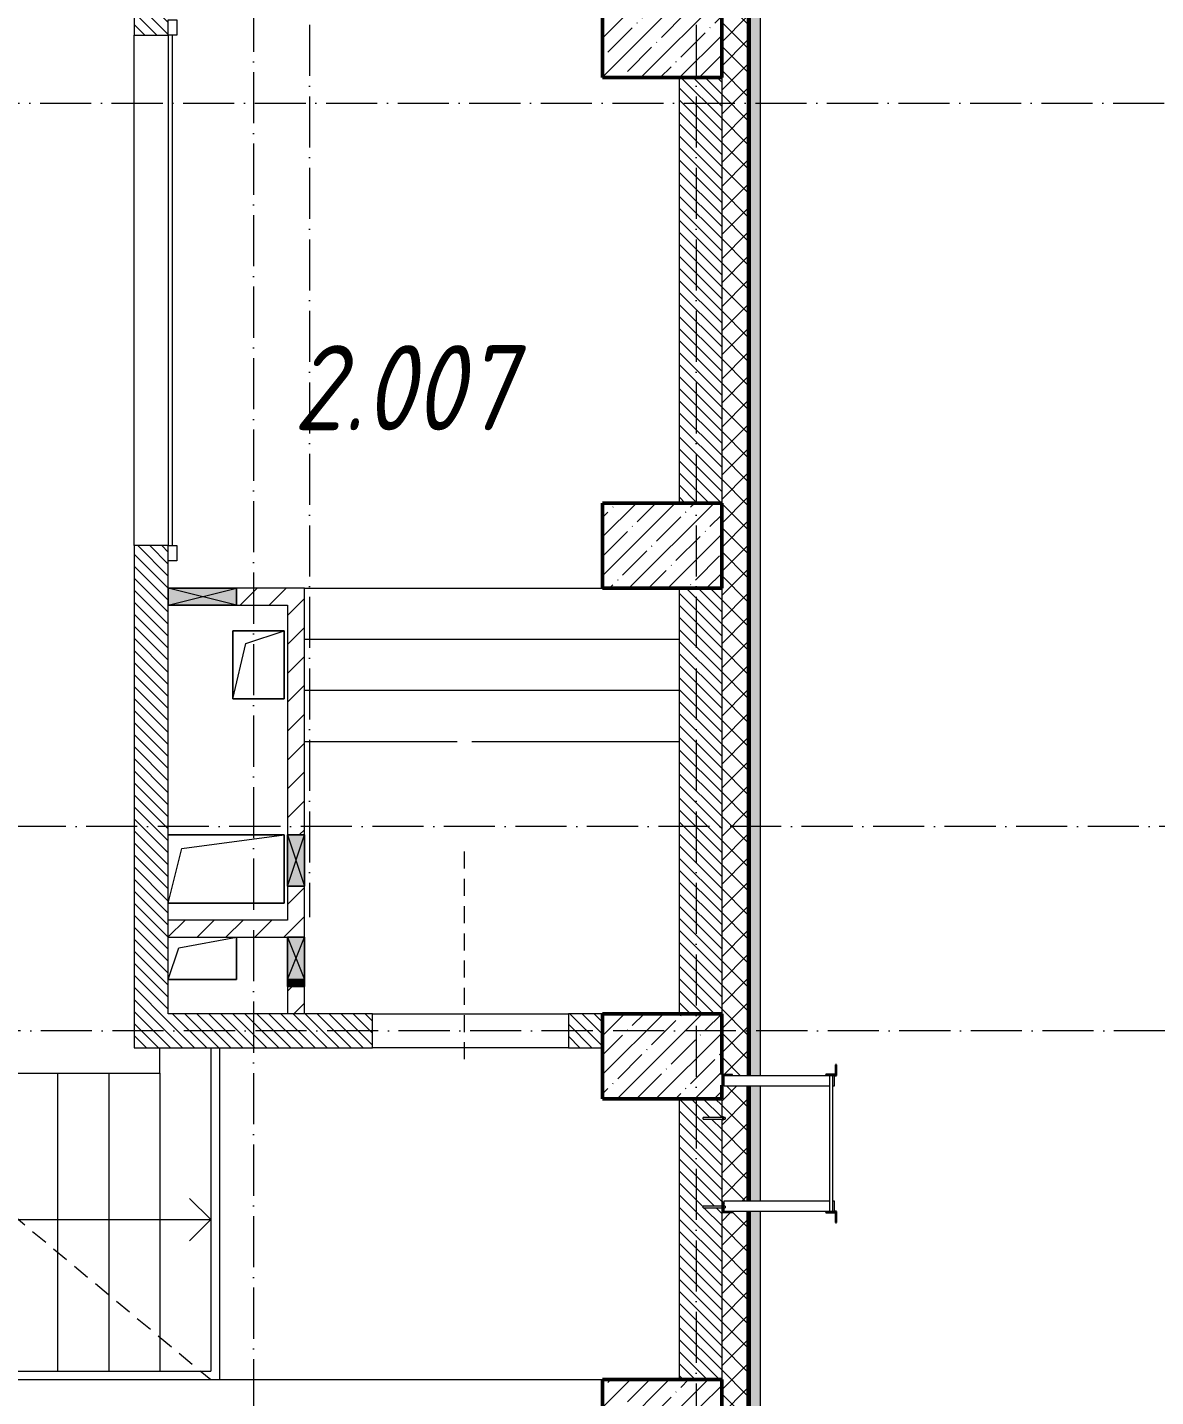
# Model space of a CAD drawing. Header units: millimetres. Extents: x -213536 to 1564669, y 70501 to 942238.
# Drawn here: x 563905 to 570531, y 645975 to 654020 of the extents above; entities that cross this region are included whole.
import ezdxf

# ---------------------------------------------------------------- set-up
doc = ezdxf.new("R2010")
doc.units = ezdxf.units.MM
doc.linetypes.add('200_ШТРИХ_ш1п0_6_', pattern=[160, 100, -60])
doc.linetypes.add('50_200_ШТРИХ_1Т_ш5_п1_п1_', pattern=[700, 500, -100, 0, -100])
for name, color, linetype, lineweight in [('3.1) ЖБ окна 1.2 м', 102, 'Continuous', 30), ('A-DETL-____-OTLN-3', 7, '200_ШТРИХ_ш1п0_6_', 9), ('A-DETL-GENF-OTLN', 7, 'Continuous', 9), ('A-DOOR-____-MCUT', 7, 'Continuous', 13), ('A-DOOR-____-OTLN', 7, 'Continuous', 9), ('A-FLOR-____-OTLN', 7, 'Continuous', 9), ('A-GENM-____-MCUT', 7, 'Continuous', 25), ('A-GENM-____-OTLN', 7, 'Continuous', 9), ('A-GLAZ-____-OTLN', 7, 'Continuous', 9), ('A-WALL-____-MCUT', 7, 'Continuous', 13), ('A-WALL-____-MCUT-1', 7, 'Continuous', 9), ('A-WALL-____-PATT-1', 7, 'Continuous', 9), ('A-WALL-FNSH-MCUT-1', 7, 'Continuous', 9), ('E-ELEC-EQPM-OTLN', 7, 'Continuous', 9), ('I-WALL-____-OTLN', 7, 'Continuous', 9), ('S-COLS-____-MCUT', 7, 'Continuous', 50), ('S-COLS-____-OTLN', 7, 'Continuous', 9), ('S-GRID-____-OTLN-1', 7, '50_200_ШТРИХ_1Т_ш5_п1_п1_', 9), ('S-STRS-____-OTLN-1', 7, 'Continuous', 9), ('Марки помещений', 7, 'Continuous', 9)]:
    doc.layers.add(name, color=color, linetype=linetype, lineweight=lineweight)
for name, color, linetype, lineweight, true_color in [('A-DETL-GENF-OTLN-3', 9, 'Continuous', 9, 0x808080), ('A-DETL-GENF-OTLN-4', 9, '200_ШТРИХ_ш1п0_6_', 9, 0x808080), ('A-GLAZ-____-OTLN-1', 7, 'Continuous', 9, 0xc0c0c0)]:
    doc.layers.add(name, color=color, linetype=linetype, lineweight=lineweight, true_color=true_color)
doc.styles.add('ISOCPEUR_I_2', font='isocpeui.ttf', dxfattribs={"width": 0.85, "height": 2.3})
pattern_1 = [(135, (544282.637, 571544.04), (-35.35534, -35.35534), [])]
pattern_2 = [(45, (544282.64, 571544.04), (-84.85281, 84.85281), [])]

# ---------------------------------------------------------------- blocks, each defined once
blk = doc.blocks.new('BSC_Колонна _Прямоугольная - 500х700-25279857-АР1_План отверстий 2 этажа в осях 1-64_Ю-ЯЯ')
at = {"layer": 'S-COLS-____-OTLN'}
h = blk.add_hatch(dxfattribs=at)
h.set_pattern_fill('FP_17', color=256, style=0, pattern_type=2)
h.set_pattern_definition([(315, (-76431.04, 23350), (114.04925, 114.04925), []), (315, (-76431.04, 23235.95), (114.04925, 114.04925), [201.613, -40.323, 3.353, -36.97])])
h.paths.add_polyline_path([(-250, -54.2), (-250, -350), (250, -350), (250, 350), (-250, 350)], flags=0)
at = {"layer": 'S-COLS-____-MCUT'}
for p, q in [((250, 350), (-250, 350)), ((-250, 350), (-250, -350)), ((250, -350), (250, 350)), ((-250, -350), (-170, -350)), ((-107, -350), (250, -350))]:
    blk.add_line(p, q, dxfattribs=at)
blk = doc.blocks.new('BSC_Колонна _Прямоугольная - 500х700-25976089-АР1_План отверстий 2 этажа в осях 1-64_Ю-ЯЯ')
at = {"layer": 'S-COLS-____-OTLN'}
h = blk.add_hatch(dxfattribs=at)
h.set_pattern_fill('FP_78', color=256, style=0, pattern_type=2)
h.set_pattern_definition([(315, (-74281.04, 23350), (114.04925, 114.04925), []), (315, (-74281.04, 23235.95), (114.04925, 114.04925), [201.613, -40.323, 3.353, -36.97])])
h.paths.add_polyline_path([(-250, -350), (250, -350), (250, 350), (-250, 350)], flags=0)
at = {"layer": 'S-COLS-____-MCUT'}
for p, q in [((250, 350), (-250, 350)), ((-250, 350), (-250, -350)), ((250, -350), (250, 350)), ((-250, -350), (250, -350))]:
    blk.add_line(p, q, dxfattribs=at)
blk = doc.blocks.new('BSC_Колонна _Прямоугольная - 500х700-V68-АР1_План отверстий 2 этажа в осях 1-64_Ю-ЯЯ')
at = {"layer": 'S-COLS-____-OTLN'}
h = blk.add_hatch(dxfattribs=at)
h.set_pattern_fill('FP_80', color=256, style=0, pattern_type=2)
h.set_pattern_definition([(315, (-79431.04, 23350), (114.04925, 114.04925), []), (315, (-79431.04, 23235.95), (114.04925, 114.04925), [201.613, -40.323, 3.353, -36.97])])
h.paths.add_polyline_path([(-250, -350), (250, -350), (250, 350), (-250, 350)], flags=0)
at = {"layer": 'S-COLS-____-MCUT'}
for p, q in [((250, 350), (-250, 350)), ((-250, 350), (-250, -350)), ((250, -350), (250, 350)), ((-250, -350), (250, -350))]:
    blk.add_line(p, q, dxfattribs=at)
blk = doc.blocks.new('BSC_Колонна _Прямоугольная - 500х700-V69-АР1_План отверстий 2 этажа в осях 1-64_Ю-ЯЯ')
at = {"layer": 'S-COLS-____-OTLN'}
h = blk.add_hatch(dxfattribs=at)
h.set_pattern_fill('FP_81', color=256, style=0, pattern_type=2)
h.set_pattern_definition([(315, (-82431.04, 23350), (114.04925, 114.04925), []), (315, (-82431.04, 23235.95), (114.04925, 114.04925), [201.613, -40.323, 3.353, -36.97])])
h.paths.add_polyline_path([(-250, -350), (250, -350), (250, 350), (-250, 350)], flags=0)
at = {"layer": 'S-COLS-____-MCUT'}
for p, q in [((250, 350), (-250, 350)), ((-250, 350), (-250, -350)), ((250, -350), (250, 350)), ((-250, -350), (250, -350))]:
    blk.add_line(p, q, dxfattribs=at)
blk = doc.blocks.new('DM_Штора_Противопожарная_Doormaster_EI-60 - ш_3000 х в_1200-27470059-АР1_План отверстий 2 этажа в осях 1-64_Ю-ЯЯ')
at = {"layer": 'A-DOOR-____-MCUT'}
for p, q in [((-1465, -100), (-1375, -100)), ((-1465, -150), (-1465, -100)), ((-1375, -150), (-1465, -150)), ((-1375, -100), (-1375, -150)), ((-1375, -125), (1625, -125)), ((1625, -100), (1715, -100)), ((1625, -150), (1625, -100)), ((1715, -150), (1625, -150)), ((1715, -100), (1715, -150))]:
    blk.add_line(p, q, dxfattribs=at)
at = {"layer": 'E-ELEC-EQPM-OTLN'}
for p, q in [((1915, -180), (1915, -100)), ((1915, -100), (2015, -100)), ((2015, -100), (2015, -180)), ((2015, -180), (1915, -180))]:
    blk.add_line(p, q, dxfattribs=at)
blk = doc.blocks.new('AR_Отверстие прямоугольное _в плите_ - AR_Отверстие прямоугольное _в плите_-30459858-АР1_План отверстий 2 этажа в осях 1-64_Ю-ЯЯ')
at = {"layer": 'A-GENM-____-OTLN'}
for p, q in [((-137.5, 62.5), (200, 125)), ((200, -125), (200, 125)), ((-200, -125), (-137.5, 62.5)), ((-200, -125), (200, -125))]:
    blk.add_line(p, q, dxfattribs=at)
blk = doc.blocks.new('AR_Отверстие прямоугольное _в плите_ - AR_Отверстие прямоугольное _в плите_-30553352-АР1_План отверстий 2 этажа в осях 1-64_Ю-ЯЯ')
at = {"layer": 'A-GENM-____-OTLN'}
for p, q in [((340, 200), (-340, 200)), ((-260, 120), (340, 200)), ((340, -200), (340, 200)), ((-340, -200), (-260, 120)), ((-340, -200), (340, -200))]:
    blk.add_line(p, q, dxfattribs=at)
blk = doc.blocks.new('AR_Отверстие прямоугольное _в плите_ - AR_Отверстие прямоугольное _в плите_-V197-АР1_План отверстий 2 этажа в осях 1-64_Ю-ЯЯ')
at = {"layer": 'A-GENM-____-OTLN'}
for p, q in [((150, 200), (-150, 200)), ((-150, 200), (-150, -200)), ((-75, 125), (150, 200)), ((150, -200), (150, 200)), ((-150, -200), (-75, 125)), ((-150, -200), (150, -200))]:
    blk.add_line(p, q, dxfattribs=at)
blk = doc.blocks.new('ЛМ_Уголок_ГОСТ 8509-93 - L 63х63x6-29176215-АР1_План отверстий 2 этажа в осях 1-64_Ю-ЯЯ')
at = {"layer": 'A-GENM-____-MCUT'}
for p, q in [((24375, 76381), (24369, 76381)), ((24369, 76381), (24369, 76324)), ((24375, 76318), (24375, 76381)), ((24369, 76324), (24312, 76324)), ((24312, 76324), (24312, 76318)), ((24360, 76318), (24375, 76318))]:
    blk.add_line(p, q, dxfattribs=at)
blk = doc.blocks.new('ЛМ_Уголок_ГОСТ 8509-93 - L 63х63x6-29176216-АР1_План отверстий 2 этажа в осях 1-64_Ю-ЯЯ')
at = {"layer": 'A-GENM-____-MCUT'}
for p, q in [((24312, 75518), (24312, 75512)), ((24312, 75512), (24369, 75512)), ((24375, 75518), (24360, 75518)), ((24369, 75512), (24369, 75455)), ((24375, 75455), (24375, 75518)), ((24369, 75455), (24375, 75455))]:
    blk.add_line(p, q, dxfattribs=at)
blk = doc.blocks.new('Анкер клиновой - Анкер клиновой МКТ V-A 10-10-15_115-14811140-АР1_План отверстий 2 этажа в осях 1-64_Ю-ЯЯ')
at = {"layer": 'A-GENM-____-OTLN'}
for p, q in [((23706, 76071), (23591, 76071)), ((23591, 76061), (23591, 76071)), ((23591, 76061), (23706, 76061)), ((23710, 76074), (23706, 76074)), ((23706, 76058), (23706, 76074)), ((23706, 76074), (23706, 76071.7)), ((23706, 76060.4), (23706, 76058)), ((23706, 76058), (23710, 76058)), ((23710, 76071.7), (23710, 76074)), ((23710, 76074), (23710, 76058)), ((23720, 76071), (23710, 76071)), ((23710, 76061), (23720, 76061)), ((23710, 76058), (23710, 76060.4)), ((23720, 76071), (23720, 76061))]:
    blk.add_line(p, q, dxfattribs=at)
blk = doc.blocks.new('Анкер клиновой - Анкер клиновой МКТ V-A 10-10-15_115-V201-АР1_План отверстий 2 этажа в осях 1-64_Ю-ЯЯ')
at = {"layer": 'A-GENM-____-OTLN'}
for p, q in [((23700, 75550), (23591, 75550)), ((23591, 75540), (23591, 75550)), ((23710, 75553), (23706, 75553)), ((23710, 75550.7), (23710, 75553)), ((23710, 75553), (23710, 75537)), ((23720, 75550), (23710, 75550)), ((23720, 75550), (23720, 75540)), ((23591, 75540), (23700, 75540)), ((23706, 75537), (23710, 75537)), ((23710, 75540), (23720, 75540)), ((23710, 75537), (23710, 75539.4))]:
    blk.add_line(p, q, dxfattribs=at)
blk = doc.blocks.new('ЛМ_Арматурный стержень_ГОСТ 5781-82 - Ø 18 А240-29172526-АР1_План отверстий 2 этажа в осях 1-64_Ю-ЯЯ')
at = {"layer": 'A-GENM-____-OTLN'}
for p, q in [((24334, 76318), (24334, 75518)), ((24334, 76318), (24343, 76318)), ((24343, 76318), (24352, 76318)), ((24352, 75518), (24352, 76318)), ((24343, 75518), (24334, 75518)), ((24352, 75518), (24343, 75518))]:
    blk.add_line(p, q, dxfattribs=at)
blk = doc.blocks.new('ЛМ_Уголок_ГОСТ 8509-93 - L 63х63x6-29171483-АР1_План отверстий 2 этажа в осях 1-64_Ю-ЯЯ')
at = {"layer": 'A-GENM-____-OTLN'}
for p, q in [((23700, 76324), (23700, 76261)), ((23763, 76324), (23700, 76324)), ((23706, 76261), (23706, 76318)), ((23706, 76318), (23763, 76318)), ((23763, 76318), (23763, 76324)), ((23700, 76261), (23706, 76261))]:
    blk.add_line(p, q, dxfattribs=at)
blk = doc.blocks.new('ЛМ_Уголок_ГОСТ 8509-93 - L 63х63x6-29171484-АР1_План отверстий 2 этажа в осях 1-64_Ю-ЯЯ')
at = {"layer": 'A-GENM-____-OTLN'}
for p, q in [((23706, 75575), (23700, 75575)), ((23700, 75575), (23700, 75512)), ((23706, 75518), (23706, 75575)), ((23700, 75512), (23763, 75512)), ((23763, 75518), (23706, 75518)), ((23763, 75512), (23763, 75518))]:
    blk.add_line(p, q, dxfattribs=at)
blk = doc.blocks.new('ЛМ_Уголок_ГОСТ 8509-93 - L 63х63x6-30750527-АР1_План отверстий 2 этажа в осях 1-64_Ю-ЯЯ')
at = {"layer": 'A-GENM-____-OTLN'}
for p, q in [((0, 45.2), (0, -17.8)), ((619, 45.2), (0, 45.2)), ((645, 45.2), (637, 45.2)), ((645, -17.8), (645, 45.2)), ((48, -17.8), (619, -17.8)), ((637, -17.8), (645, -17.8))]:
    blk.add_line(p, q, dxfattribs=at)
blk = doc.blocks.new('ЛМ_Уголок_ГОСТ 8509-93 - L 63х63x6-30750528-АР1_План отверстий 2 этажа в осях 1-64_Ю-ЯЯ')
at = {"layer": 'A-GENM-____-OTLN'}
for p, q in [((0, 17.8), (0, -4.4)), ((619, 17.8), (48, 17.8)), ((645, 17.8), (637, 17.8)), ((645, -45.2), (645, 17.8)), ((0, -14), (0, -45.2)), ((0, -45.2), (619, -45.2)), ((637, -45.2), (645, -45.2))]:
    blk.add_line(p, q, dxfattribs=at)
blk = doc.blocks.new('Отлив_СКБ1 - Отлив_Фасады на кровле-32719945-АР1_План отверстий 2 этажа в осях 1-64_Ю-ЯЯ')
at = {"layer": 'A-GLAZ-____-OTLN-1'}
h = blk.add_hatch(color=256, dxfattribs=at)
h.paths.add_polyline_path([(17312, 170), (17254, 228), (9745, 228), (9745, 170), (14782, 170), (14782, 204), (16582, 204), (16582, 170), (17141.2, 170)], flags=0)
h.paths.add_polyline_path([(9682, 228), (9008, 228), (9008, 170), (9682, 170)], flags=0)
h.paths.add_polyline_path([(8945, 170), (8945, 228), (40.2, 228), (40.2, 170), (8665.5, 170)], flags=0)
h.paths.add_polyline_path([(17.6, 170), (17.6, 228), (2, 228), (2, 170)], flags=0)
at = {"layer": 'A-GLAZ-____-OTLN'}
for p, q in [((8945, 228), (40.2, 228)), ((9682, 228), (9008, 228)), ((17254, 228), (9745, 228))]:
    blk.add_line(p, q, dxfattribs=at)
blk = doc.blocks.new('AR_Отверстие прямоугольное _в стене__БезПР - AR_Отверстие прямоугольное _в стене__БезПР-36428168-АР1_План отверстий 2 этажа в осях 1-64_Ю-ЯЯ')
at = {"layer": 'A-GLAZ-____-OTLN'}
blk.add_hatch(color=256, dxfattribs=at).paths.add_polyline_path([(-75, 5.2), (-75, -50), (-35, -50), (-35, 50), (-75, 50)], flags=0)
at = {"layer": 'A-DETL-GENF-OTLN'}
for p, q in [((-75, -50), (-75, 50)), ((-75, 50), (-35, 50)), ((-75, 50), (-35, 23.3)), ((-35, 50), (-75, 50)), ((-75, 50), (-75, -50)), ((-35, -23.3), (-75, -50)), ((-35, -50), (-75, -50)), ((-75, -50), (-35, -50))]:
    blk.add_line(p, q, dxfattribs=at)
blk = doc.blocks.new('AR_Отверстие прямоугольное _в стене_ - AR_Отверстие прямоугольное _в стене__ОВ-36808692-АР1_План отверстий 2 этажа в осях 1-64_Ю-ЯЯ')
at = {"layer": 'A-GLAZ-____-OTLN'}
blk.add_hatch(color=256, dxfattribs=at).paths.add_polyline_path([(-200, 50), (-200, -50), (200, -50), (200, 50)], flags=0)
at = {"layer": 'A-DETL-GENF-OTLN'}
for p, q in [((-200, -50), (-200, 50)), ((-200, 50), (200, 50)), ((200, 50), (-200, -50)), ((-200, 50), (200, -50)), ((200, 50), (-200, 50)), ((-200, 50), (-200, -50)), ((200, 50), (200, -50)), ((200, -50), (200, 50)), ((200, -50), (-200, -50)), ((-200, -50), (200, -50))]:
    blk.add_line(p, q, dxfattribs=at)
blk = doc.blocks.new('AR_Отверстие прямоугольное _в стене__БезПР - AR_Отверстие прямоугольное _в стене__БезПР-36428146-АР1_План отверстий 2 этажа в осях 1-64_Ю-ЯЯ')
at = {"layer": 'A-GLAZ-____-OTLN'}
blk.add_hatch(color=256, dxfattribs=at).paths.add_polyline_path([(-125, 50), (-125, -50), (125, -50), (125, 50)], flags=0)
at = {"layer": 'A-DETL-GENF-OTLN'}
for p, q in [((-125, -50), (-125, 50)), ((-125, 50), (125, 50)), ((125, 50), (-125, -50)), ((-125, 50), (125, -50)), ((125, 50), (-125, 50)), ((-125, 50), (-125, -50)), ((125, 50), (125, -50)), ((125, -50), (125, 50)), ((125, -50), (-125, -50)), ((-125, -50), (125, -50))]:
    blk.add_line(p, q, dxfattribs=at)
blk = doc.blocks.new('AR_Отверстие прямоугольное _в стене__БезПР - AR_Отверстие прямоугольное _в стене__БезПР-36428966-АР1_План отверстий 2 этажа в осях 1-64_Ю-ЯЯ')
at = {"layer": 'A-GLAZ-____-OTLN'}
blk.add_hatch(color=256, dxfattribs=at).paths.add_polyline_path([(-150, 50), (-150, -50), (150, -50), (150, 50)], flags=0)
at = {"layer": 'A-DETL-GENF-OTLN'}
for p, q in [((-150, -50), (-150, 50)), ((-150, 50), (150, 50)), ((150, 50), (-150, -50)), ((-150, 50), (150, -50)), ((150, 50), (-150, 50)), ((-150, 50), (-150, -50)), ((150, 50), (150, -50)), ((150, -50), (150, 50)), ((150, -50), (-150, -50)), ((-150, -50), (150, -50))]:
    blk.add_line(p, q, dxfattribs=at)
at = {"layer": 'A-GLAZ-____-OTLN'}
blk.add_line((150, 50), (-150, 50), dxfattribs=at)
blk = doc.blocks.new('DET_L_Имитация разреза_ISO2-5 - Вправо-36813819-АР1_План отверстий 2 этажа в осях 1-64_Ю-ЯЯ')
at = {"layer": 'A-DETL-GENF-OTLN-4'}
blk.add_line((143.1, 0), (1368, 0), dxfattribs=at)
blk = doc.blocks.new('2этаж')
at = {"layer": 'S-GRID-____-OTLN-1', "color": 251, "ltscale": 0.6, "true_color": 0x636466}
for p, q in [((5688.3, 549908.8), (5688.3, 536263.3)), ((7958.3, 549908.8), (7958.3, 525691.4)), ((5358.3, 549630.9), (5358.3, 511907.5)), ((-20260.4, 541047), (88482.7, 541047)), ((31562.9, 536797), (-20260.4, 536797)), ((17013.3, 535597), (-20260.4, 535597))]:
    blk.add_line(p, q, dxfattribs=at)

msp = doc.modelspace()

# ---------------------------------------------------------------- hatches: boundary and pattern name
at = {"layer": 'A-WALL-____-PATT-1'}
h = msp.add_hatch(dxfattribs=at)
h.set_pattern_fill('FP_1', color=256, style=0, pattern_type=2)
h.set_pattern_definition([(45, (544282.64, 571544.04), (-70.71068, 70.71068), []), (135, (544282.64, 571544.04), (-70.71068, -70.71068), [])])
h.paths.add_polyline_path([(567982.6, 639475.1), (568132.6, 639475.1), (568132.6, 640225.1), (567988.6, 640225.1), (567988.6, 640150.1), (567982.6, 640150.1), (567982.6, 640069.5)], flags=0)
h.paths.add_polyline_path([(568132.6, 642025.1), (568132.6, 647062.1), (568045.6, 647062.1), (568045.6, 647056.1), (567982.6, 647056.1), (567982.6, 642100.1), (567988.6, 642100.1), (567988.6, 642025.1), (568128.7, 642025.1)], flags=0)
h.paths.add_polyline_path([(567988.6, 647062.1), (567997.6, 647062.1), (567997.6, 647084.1), (567988.6, 647083.4)], flags=0)
h.paths.add_polyline_path([(567992.6, 647094.1), (567997.6, 647094.7), (567998.4, 647125.1), (568132.6, 647125.1), (568132.6, 647799.1), (567997.6, 647799.1), (567997.6, 647862.1), (567988.6, 647862.1), (567988.6, 647805.1), (567982.6, 647805.1), (567982.6, 647615.1), (568002.6, 647614.4), (568002.6, 647605.1), (567982.6, 647604.4), (567982.6, 647119.1), (567988.6, 647119.1), (567988.6, 647094.7), (567992.6, 647094.7)], flags=0)
h.paths.add_polyline_path([(568045.6, 647862.1), (568132.6, 647862.1), (568132.6, 657225.1), (567982.6, 657225.1), (567982.6, 647868.1), (568045.6, 647868.1)], flags=0)
h = msp.add_hatch(dxfattribs=at)
h.set_pattern_fill('FP_6', color=256, style=0, pattern_type=2)
h.set_pattern_definition(pattern_1)
h.paths.add_polyline_path([(564732.6, 648025.1), (564732.6, 650975.1), (564532.6, 650975.1), (564532.6, 648025.1)], flags=0)
h.paths.add_polyline_path([(564532.6, 653975.1), (564732.6, 653975.1), (564732.6, 656975.1), (564532.6, 656975.1), (564532.6, 654065.1)], flags=0)
h = msp.add_hatch(dxfattribs=at)
h.set_pattern_fill('FP_6', color=256, style=0, pattern_type=2)
h.set_pattern_definition(pattern_1)
h.paths.add_polyline_path([(567982.6, 651225.1), (567982.6, 653725.1), (567732.6, 653725.1), (567732.6, 651225.1)], flags=0)
h = msp.add_hatch(dxfattribs=at)
h.set_pattern_fill('FP_4', color=256, style=0, pattern_type=2)
h.set_pattern_definition(pattern_2)
h.paths.add_polyline_path([(565432.6, 650625.1), (565432.6, 650725.1), (565132.6, 650725.1), (565132.6, 650625.1)], flags=0)
h = msp.add_hatch(dxfattribs=at)
h.set_pattern_fill('FP_4', color=256, style=0, pattern_type=2)
h.set_pattern_definition(pattern_2)
h.paths.add_polyline_path([(565477.5, 648225.1), (565532.6, 648225.1), (565532.6, 648385.1), (565432.6, 648385.1), (565432.6, 648225.1)], flags=0)
h.paths.add_polyline_path([(565432.6, 648675.1), (565532.6, 648675.1), (565532.6, 648975.1), (565432.6, 648975.1), (565432.6, 648775.1)], flags=0)
h.paths.add_polyline_path([(565458.3, 649275.1), (565532.6, 649275.1), (565532.6, 650725.1), (565432.6, 650725.1), (565432.6, 649275.1)], flags=0)
h = msp.add_hatch(dxfattribs=at)
h.set_pattern_fill('FP_6', color=256, style=0, pattern_type=2)
h.set_pattern_definition(pattern_1)
h.paths.add_polyline_path([(567982.6, 648225.1), (567982.6, 650725.1), (567732.6, 650725.1), (567732.6, 648225.1)], flags=0)
h = msp.add_hatch(dxfattribs=at)
h.set_pattern_fill('FP_4', color=256, style=0, pattern_type=2)
h.set_pattern_definition(pattern_2)
h.paths.add_polyline_path([(564732.6, 648675.1), (565432.6, 648675.1), (565432.6, 648775.1), (564732.6, 648775.1)], flags=0)
h = msp.add_hatch(dxfattribs=at)
h.set_pattern_fill('FP_6', color=256, style=0, pattern_type=2)
h.set_pattern_definition(pattern_1)
h.paths.add_polyline_path([(567245, 648025.1), (567282.6, 648025.1), (567282.6, 648225.1), (567082.6, 648225.1), (567082.6, 648025.1)], flags=0)
h.paths.add_polyline_path([(565932.6, 648025.1), (565932.6, 648225.1), (564732.6, 648225.1), (564732.6, 648025.1), (565477.5, 648025.1)], flags=0)
h = msp.add_hatch(dxfattribs=at)
h.set_pattern_fill('FP_6', color=256, style=0, pattern_type=2)
h.set_pattern_definition(pattern_1)
h.paths.add_polyline_path([(567982.6, 646075.1), (567982.6, 647084.1), (567873.6, 647084.8), (567873.6, 647094.1), (567982.6, 647094.1), (567982.6, 647605.1), (567873.6, 647605.8), (567873.6, 647615.1), (567982.6, 647615.1), (567982.6, 647725.1), (567732.6, 647725.1), (567732.6, 646075.1)], flags=0)

# ---------------------------------------------------------------- linework, layer by layer
at = {"layer": 'A-DETL-____-OTLN-3'}
msp.add_line((551882.6, 656975.1), (564982.6, 646075.1), dxfattribs=at)
at = {"layer": 'A-FLOR-____-OTLN'}
for p, q in [((565112.6, 650475.1), (565412.6, 650475.1)), ((565112.6, 650075.1), (565112.6, 650475.1)), ((565412.6, 650475.1), (565412.6, 650075.1)), ((565412.6, 650075.1), (565112.6, 650075.1)), ((564732.6, 649275.1), (565412.6, 649275.1)), ((565412.6, 649275.1), (565412.6, 648875.1)), ((565412.6, 648875.1), (564732.6, 648875.1)), ((565132.6, 648675.1), (565132.6, 648425.1)), ((565132.6, 648425.1), (564732.6, 648425.1)), ((565032.6, 648025.1), (565032.6, 646075.1))]:
    msp.add_line(p, q, dxfattribs=at)
at = {"layer": 'A-WALL-____-MCUT'}
for p, q in [((564532.6, 656975.1), (564532.6, 653975.1)), ((564532.6, 653975.1), (564732.6, 653975.1)), ((567732.6, 653725.1), (567732.6, 651225.1)), ((567982.6, 653725.1), (567982.6, 651225.1)), ((564532.6, 650975.1), (564532.6, 648025.1)), ((564732.6, 650975.1), (564532.6, 650975.1)), ((564732.6, 650725.1), (564732.6, 650885.1)), ((567732.6, 650725.1), (567732.6, 648225.1)), ((567982.6, 650725.1), (567982.6, 648225.1)), ((564732.6, 648225.1), (564732.6, 650625.1)), ((565932.6, 648225.1), (564732.6, 648225.1)), ((565932.6, 648025.1), (565932.6, 648225.1)), ((567282.6, 648225.1), (567082.6, 648225.1)), ((567082.6, 648225.1), (567082.6, 648025.1)), ((564532.6, 648025.1), (565932.6, 648025.1)), ((567082.6, 648025.1), (567282.6, 648025.1)), ((567732.6, 647725.1), (567732.6, 646075.1)), ((567982.6, 647725.1), (567982.6, 647614.9)), ((567982.6, 647605.3), (567982.6, 647119.1)), ((567982.6, 647056.1), (567982.6, 646075.1))]:
    msp.add_line(p, q, dxfattribs=at)
at = {"layer": 'A-WALL-____-MCUT-1'}
for p, q in [((568138.6, 647862.1), (568138.6, 657474.1)), ((568144.6, 647862.1), (568144.6, 657474.1)), ((568132.6, 647125.1), (568132.6, 647799.1)), ((568138.6, 647125.1), (568138.6, 647799.1)), ((568144.6, 647125.1), (568144.6, 647799.1)), ((568132.6, 642025.1), (568132.6, 647062.1)), ((568138.6, 642025.1), (568138.6, 647062.1)), ((568144.6, 642025.1), (568144.6, 647062.1))]:
    msp.add_line(p, q, dxfattribs=at)
at = {"layer": 'A-WALL-FNSH-MCUT-1'}
for p, q in [((568132.6, 657474.1), (568132.6, 647862.1)), ((568152.6, 647862.1), (568152.6, 656838.1)), ((565532.6, 650725.1), (565132.6, 650725.1)), ((565532.6, 649275.1), (565532.6, 650725.1)), ((565132.6, 650625.1), (565432.6, 650625.1)), ((565432.6, 650625.1), (565432.6, 649275.1)), ((565432.6, 648975.1), (565432.6, 648775.1)), ((565532.6, 648675.1), (565532.6, 648975.1)), ((565432.6, 648775.1), (564732.6, 648775.1)), ((564732.6, 648675.1), (565432.6, 648675.1)), ((565432.6, 648385.1), (565432.6, 648225.1)), ((565532.6, 648225.1), (565532.6, 648385.1)), ((568152.6, 647125.1), (568152.6, 647799.1)), ((568152.6, 642025.1), (568152.6, 647062.1))]:
    msp.add_line(p, q, dxfattribs=at)
at = {"layer": 'I-WALL-____-OTLN'}
for p, q in [((564532.6, 650975.1), (564532.6, 653975.1)), ((564732.6, 653975.1), (564732.6, 650975.1)), ((565932.6, 648225.1), (567082.6, 648225.1)), ((567082.6, 648025.1), (565932.6, 648025.1)), ((562482.6, 646075.1), (567282.6, 646075.1))]:
    msp.add_line(p, q, dxfattribs=at)
at = {"layer": 'S-STRS-____-OTLN-1'}
for p, q in [((565532.6, 650725.1), (567282.6, 650725.1)), ((565532.6, 650425.1), (567732.6, 650425.1)), ((565532.6, 650425.1), (567732.6, 650425.1)), ((565532.6, 650125.1), (567732.6, 650125.1)), ((565532.6, 650125.1), (567732.6, 650125.1)), ((565532.6, 649825.1), (566429.3, 649825.1)), ((565532.6, 649825.1), (566429.3, 649825.1)), ((566516, 649825.1), (567732.6, 649825.1)), ((566516, 649825.1), (567732.6, 649825.1)), ((564682.6, 647875.1), (564682.6, 648025.1)), ((564982.6, 648025.1), (564982.6, 646125.1)), ((563782.6, 647875.1), (564682.6, 647875.1)), ((564082.6, 647875.1), (564082.6, 646125.1)), ((564082.6, 647875.1), (564082.6, 646125.1)), ((564382.6, 647875.1), (564682.6, 647875.1)), ((564382.6, 647875.1), (564382.6, 646125.1)), ((564382.6, 647875.1), (564382.6, 646125.1)), ((564682.6, 647875.1), (564682.6, 646125.1)), ((564682.6, 647875.1), (564682.6, 646125.1)), ((564982.6, 647015.1), (564857.6, 647140.1)), ((563782.6, 647015.1), (564082.6, 647015.1)), ((564082.6, 647015.1), (564382.6, 647015.1)), ((564382.6, 647015.1), (564682.6, 647015.1)), ((564682.6, 647015.1), (564982.6, 647015.1)), ((564982.6, 647015.1), (564857.6, 646890.1)), ((563782.6, 646125.1), (564082.6, 646125.1)), ((564082.6, 646125.1), (564382.6, 646125.1)), ((564382.6, 646125.1), (564682.6, 646125.1)), ((564682.6, 646125.1), (564982.6, 646125.1))]:
    msp.add_line(p, q, dxfattribs=at)

# ---------------------------------------------------------------- block references
at = {"layer": '3.1) ЖБ окна 1.2 м'}
msp.add_blockref('2этаж', (559874.3, 112528.1), dxfattribs=at)
at = {"layer": 'A-DETL-GENF-OTLN-3', "rotation": 90}
msp.add_blockref('DET_L_Имитация разреза_ISO2-5 - Вправо-36813819-АР1_План отверстий 2 этажа в осях 1-64_Ю-ЯЯ', (566472.6, 647814), dxfattribs=at)
at = {"layer": 'A-DOOR-____-OTLN', "rotation": 89.99999999999991}
msp.add_blockref('DM_Штора_Противопожарная_Doormaster_EI-60 - ш_3000 х в_1200-27470059-АР1_План отверстий 2 этажа в осях 1-64_Ю-ЯЯ', (564632.6, 652350.1), dxfattribs=at)
at = {"layer": 'A-GENM-____-OTLN'}
for name, p in [('AR_Отверстие прямоугольное _в плите_ - AR_Отверстие прямоугольное _в плите_-V197-АР1_План отверстий 2 этажа в осях 1-64_Ю-ЯЯ', (565262.6, 650275.1)), ('AR_Отверстие прямоугольное _в плите_ - AR_Отверстие прямоугольное _в плите_-30553352-АР1_План отверстий 2 этажа в осях 1-64_Ю-ЯЯ', (565072.6, 649075.1)), ('AR_Отверстие прямоугольное _в плите_ - AR_Отверстие прямоугольное _в плите_-30459858-АР1_План отверстий 2 этажа в осях 1-64_Ю-ЯЯ', (564932.6, 648550.1)), ('ЛМ_Уголок_ГОСТ 8509-93 - L 63х63x6-29171483-АР1_План отверстий 2 этажа в осях 1-64_Ю-ЯЯ', (544282.6, 571544)), ('ЛМ_Уголок_ГОСТ 8509-93 - L 63х63x6-29176215-АР1_План отверстий 2 этажа в осях 1-64_Ю-ЯЯ', (544282.6, 571544)), ('ЛМ_Арматурный стержень_ГОСТ 5781-82 - Ø 18 А240-29172526-АР1_План отверстий 2 этажа в осях 1-64_Ю-ЯЯ', (544282.6, 571544)), ('Анкер клиновой - Анкер клиновой МКТ V-A 10-10-15_115-14811140-АР1_План отверстий 2 этажа в осях 1-64_Ю-ЯЯ', (544282.6, 571544)), ('Анкер клиновой - Анкер клиновой МКТ V-A 10-10-15_115-V201-АР1_План отверстий 2 этажа в осях 1-64_Ю-ЯЯ', (544282.6, 571544)), ('ЛМ_Уголок_ГОСТ 8509-93 - L 63х63x6-29171484-АР1_План отверстий 2 этажа в осях 1-64_Ю-ЯЯ', (544282.6, 571544)), ('ЛМ_Уголок_ГОСТ 8509-93 - L 63х63x6-29176216-АР1_План отверстий 2 этажа в осях 1-64_Ю-ЯЯ', (544282.6, 571544))]:
    msp.add_blockref(name, p, dxfattribs=at)
at = {"layer": 'A-GENM-____-OTLN', "extrusion": (0, 0, -1), "rotation": 180}
for name, p in [('ЛМ_Уголок_ГОСТ 8509-93 - L 63х63x6-30750527-АР1_План отверстий 2 этажа в осях 1-64_Ю-ЯЯ', (-567997.6, 647844.3)), ('ЛМ_Уголок_ГОСТ 8509-93 - L 63х63x6-30750528-АР1_План отверстий 2 этажа в осях 1-64_Ю-ЯЯ', (-567997.6, 647079.9))]:
    msp.add_blockref(name, p, dxfattribs=at)
at = {"layer": 'A-GLAZ-____-OTLN'}
for name, p, rotation in [('Отлив_СКБ1 - Отлив_Фасады на кровле-32719945-АР1_План отверстий 2 этажа в осях 1-64_Ю-ЯЯ', (567982.6, 656807.1), 269.9999999999997), ('AR_Отверстие прямоугольное _в стене_ - AR_Отверстие прямоугольное _в стене__ОВ-36808692-АР1_План отверстий 2 этажа в осях 1-64_Ю-ЯЯ', (564932.6, 650675.1), 180), ('AR_Отверстие прямоугольное _в стене__БезПР - AR_Отверстие прямоугольное _в стене__БезПР-36428966-АР1_План отверстий 2 этажа в осях 1-64_Ю-ЯЯ', (565482.6, 649125.1), 90), ('AR_Отверстие прямоугольное _в стене__БезПР - AR_Отверстие прямоугольное _в стене__БезПР-36428146-АР1_План отверстий 2 этажа в осях 1-64_Ю-ЯЯ', (565482.6, 648550.1), 90), ('AR_Отверстие прямоугольное _в стене__БезПР - AR_Отверстие прямоугольное _в стене__БезПР-36428168-АР1_План отверстий 2 этажа в осях 1-64_Ю-ЯЯ', (565482.6, 648460.1), 90)]:
    msp.add_blockref(name, p, dxfattribs=dict(at, rotation=rotation))
at = {"layer": 'S-COLS-____-OTLN', "rotation": 89.9999999999999}
for name, p in [('BSC_Колонна _Прямоугольная - 500х700-V69-АР1_План отверстий 2 этажа в осях 1-64_Ю-ЯЯ', (567632.6, 653975.1)), ('BSC_Колонна _Прямоугольная - 500х700-V68-АР1_План отверстий 2 этажа в осях 1-64_Ю-ЯЯ', (567632.6, 650975.1)), ('BSC_Колонна _Прямоугольная - 500х700-25279857-АР1_План отверстий 2 этажа в осях 1-64_Ю-ЯЯ', (567632.6, 647975.1)), ('BSC_Колонна _Прямоугольная - 500х700-25976089-АР1_План отверстий 2 этажа в осях 1-64_Ю-ЯЯ', (567632.6, 645825.1))]:
    msp.add_blockref(name, p, dxfattribs=at)

# ---------------------------------------------------------------- texts
at = {"layer": 'Марки помещений', "insert": (565466.8, 652153), "char_height": 500, "width": 785.654, "attachment_point": 1, "style": 'ISOCPEUR_I_2'}
msp.add_mtext('2.007', dxfattribs=at)

doc.saveas('drawing.dxf')
